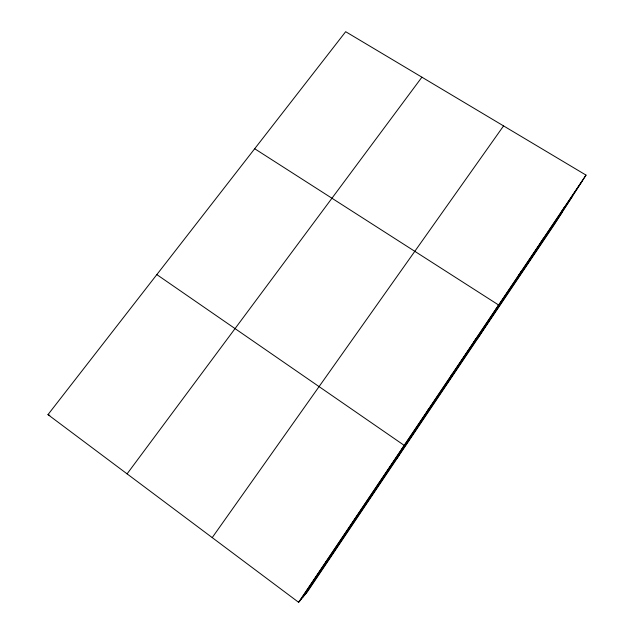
<?xml version="1.0" encoding="UTF-8"?>
<svg xmlns="http://www.w3.org/2000/svg" width="634" height="634" viewBox="0 0 634 634"><rect width="100%" height="100%" fill="white"/><g stroke="black" fill="none" stroke-linecap="round" stroke-linejoin="round"><path stroke-width="0.95" d="M378.205 484.313L378.625 483.377M396.987 458.541L404.191 445.377L156.836 274.601M427.189 411.498L428.505 409.239M450.608 376.683L452.335 373.814M473.574 342.542L475.706 339.079M478.084 337.914L498.625 305.017L254.686 148.736M518.216 276.178L521.1 271.606M539.914 243.924L543.148 238.828M561.209 212.263L564.791 206.668M586.022 175.103L553.989 225.022L307.411 591.776L298.614 602.3L47.978 414.628L345.673 31.7L586.022 175.103L298.614 602.3M299.708 601L582.123 181.189M302.505 597.648L571.995 196.968M305.113 594.526L562.469 211.811M212.216 537.608L503.562 125.904M127.085 473.86L421.911 77.182M325.86 561.811L326.423 561.288M47.978 414.628L49.809 415.341"/></g></svg>
